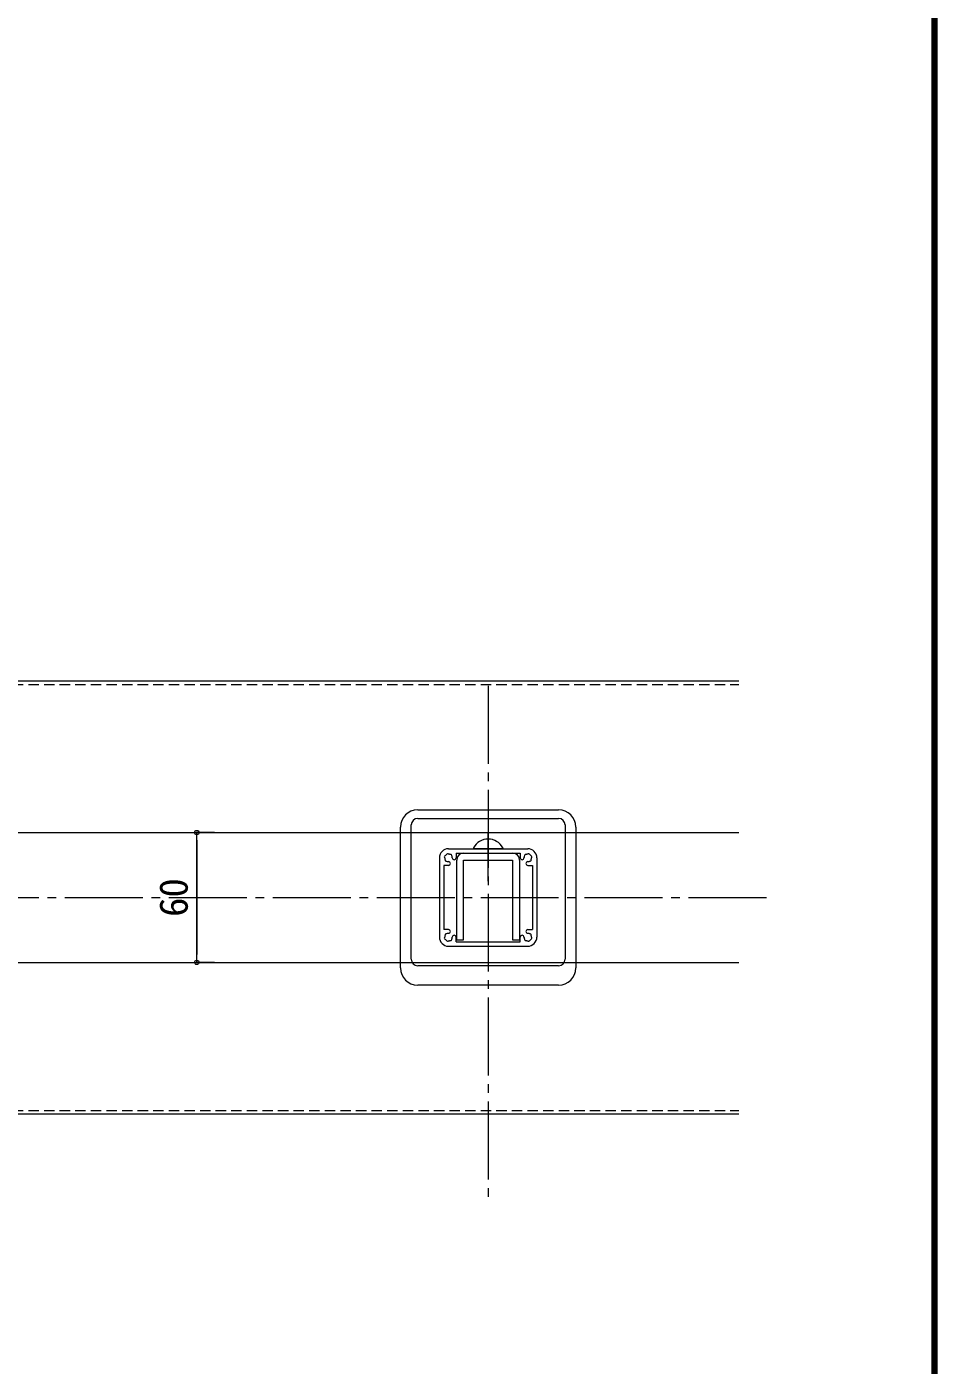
# Model space of a CAD drawing. Units: millimetres at full size; details may follow other scales. Extents: x -3425 to 3421, y -1129 to 1133.
# Drawn here: x -643 to -222, y -103 to 515 of the extents above; entities that cross this region are included whole.
import ezdxf
from ezdxf.enums import TextEntityAlignment as Align

# ---------------------------------------------------------------- set-up
doc = ezdxf.new("R2010")
doc.units = ezdxf.units.MM
doc.header["$LTSCALE"] = 4
doc.header["$PDMODE"] = 32
doc.header["$PDSIZE"] = 2
doc.linetypes.add('CHAIN2', pattern=[12, 9, -1, 1, -1])
doc.linetypes.add('DASHED1', pattern=[1.8, 1.2, -0.6])
for name, color, linetype, lineweight in [('0-0_0', 7, 'Continuous', 18), ('0-1_1手摺寸法', 3, 'Continuous', 9), ('0-3_2躯体線', 4, 'Continuous', 9), ('0-4_3中心線', 2, 'CHAIN2', 18), ('0-5_41ｱﾙﾐ', 6, 'Continuous', 18), ('0-6_42ｱﾙﾐ部品', 6, 'Continuous', 18), ('1-2_WAKU', 7, 'Continuous', 18), ('1-5_笠木', 3, 'Continuous', 18)]:
    doc.layers.add(name, color=color, linetype=linetype, lineweight=lineweight)
doc.styles.add('ＭＳ ゴシック', font='')
doc.styles.get('ＭＳ ゴシック').set_extended_font_data('MS Gothic')

msp = doc.modelspace()

# ---------------------------------------------------------------- linework, layer by layer
at = {"layer": '0-0_0', "linetype": 'DASHED1'}
for p, q in [((-699.503, 211.265), (-313.872, 211.265)), ((-699.503, 14.465), (-313.872, 14.465))]:
    msp.add_line(p, q, dxfattribs=at)
at = {"layer": '0-1_1手摺寸法', "lineweight": 18}
for p, q in [((-462.184, 153.365), (-397.184, 153.365)), ((-462.184, 149.365), (-397.184, 149.365)), ((-556.036, 142.865), (-564.174, 142.865)), ((-564.174, 82.865), (-564.174, 142.865)), ((-470.184, 80.365), (-470.184, 145.365)), ((-465.184, 84.365), (-465.184, 146.365)), ((-394.184, 146.365), (-394.184, 84.365)), ((-389.184, 145.365), (-389.184, 80.365)), ((-564.174, 139.265), (-564.174, 86.465)), ((-444.184, 93.365), (-444.184, 130.165)), ((-440.984, 133.365), (-418.384, 133.365)), ((-440.984, 93.365), (-440.984, 130.165)), ((-440.984, 130.165), (-418.384, 130.165)), ((-418.384, 130.165), (-418.384, 93.365)), ((-415.184, 130.165), (-415.184, 93.365)), ((-444.184, 93.365), (-440.984, 93.365)), ((-418.384, 93.365), (-415.184, 93.365)), ((-556.036, 82.865), (-564.174, 82.865)), ((-397.184, 81.365), (-462.184, 81.365)), ((-397.184, 72.365), (-462.184, 72.365))]:
    msp.add_line(p, q, dxfattribs=at)
for centre, radius, start, end in [((-462.184, 145.365), 8, 90, 180), ((-462.184, 146.365), 3, 90, 180), ((-397.184, 145.365), 8, 0, 90), ((-397.184, 146.365), 3, 0, 90), ((-440.984, 130.165), 3.2, 90, 180), ((-418.384, 130.165), 3.2, 0, 90), ((-462.184, 80.365), 8, 180, 270), ((-462.184, 84.365), 3, 180, 270), ((-397.184, 84.365), 3, 270, 360), ((-397.184, 80.365), 8, 270, 360)]:
    msp.add_arc(centre, radius, start, end, dxfattribs=at)
at = {"layer": '0-1_1手摺寸法'}
for p in [(-564.174, 142.865), (-564.174, 82.865)]:
    msp.add_point(p, dxfattribs=at)
at = {"layer": '0-3_2躯体線'}
for p, q in [((-429.684, 120.424), (-429.684, 142.681)), ((-436.434, 135.865), (-436.434, 135.365)), ((-422.934, 135.365), (-436.434, 135.365)), ((-422.934, 135.865), (-422.934, 135.365))]:
    msp.add_line(p, q, dxfattribs=at)
msp.add_arc((-429.684, 132.17), 7.695, 28.699, 151.301, dxfattribs=at)
at = {"layer": '0-4_3中心線'}
for p, q in [((-429.684, 210.623), (-429.684, -26.611)), ((-1105.133, 112.865), (-300.95, 112.865))]:
    msp.add_line(p, q, dxfattribs=at)
at = {"layer": '0-5_41ｱﾙﾐ'}
for p, q in [((-811.706, 142.865), (-313.872, 142.865)), ((-811.706, 82.865), (-313.872, 82.865))]:
    msp.add_line(p, q, dxfattribs=at)
at = {"layer": '0-6_42ｱﾙﾐ部品'}
for p, q in [((-452.184, 131.165), (-452.184, 94.565)), ((-447.984, 135.365), (-411.384, 135.365)), ((-444.484, 133.365), (-414.884, 133.365)), ((-444.484, 133.365), (-444.484, 131.165)), ((-414.884, 133.365), (-414.884, 131.165)), ((-407.184, 131.165), (-407.184, 94.565)), ((-447.984, 127.665), (-450.184, 127.665)), ((-450.184, 127.665), (-450.184, 98.065)), ((-411.384, 127.665), (-409.184, 127.665)), ((-409.184, 127.665), (-409.184, 98.065)), ((-447.984, 98.065), (-450.184, 98.065)), ((-444.484, 92.365), (-444.484, 94.565)), ((-411.384, 98.065), (-409.184, 98.065)), ((-447.984, 90.365), (-411.384, 90.365))]:
    msp.add_line(p, q, dxfattribs=at)
msp.add_lwpolyline([(-444.484, 92.365), (-414.884, 92.365), (-414.884, 94.565)], dxfattribs=at)
for centre, radius, start, end in [((-447.984, 131.165), 4.2, 90, 180), ((-449.433, 131.553), 0.5, 165, 232.976), ((-449.433, 131.553), 0.5, 97.024, 165), ((-447.984, 131.165), 1.75, 180.359, 195), ((-447.984, 131.165), 1.75, 195, 209.641), ((-449.045, 130.104), 0.5, 157.024, 225), ((-447.984, 131.165), 1.75, 135, 149.641), ((-447.984, 131.165), 1.75, 120.359, 135), ((-448.372, 132.614), 0.5, 105, 172.976), ((-448.372, 132.614), 0.5, 37.024, 105), ((-447.984, 131.165), 1.75, 75, 89.641), ((-447.984, 131.165), 1.75, 60.359, 75), ((-446.924, 132.226), 0.5, 45, 112.976), ((-446.924, 132.226), 0.5, 337.024, 45), ((-447.984, 131.165), 1.75, 15, 29.641), ((-447.984, 131.165), 1.75, 0.359, 15), ((-445.359, 131.165), 0.875, 180, 0), ((-414.009, 131.165), 0.875, 180, 0), ((-411.384, 131.165), 1.75, 165, 179.641), ((-411.384, 131.165), 1.75, 150.359, 165), ((-412.445, 132.226), 0.5, 135, 202.976), ((-412.445, 132.226), 0.5, 67.024, 135), ((-411.384, 131.165), 1.75, 105, 119.641), ((-411.384, 131.165), 1.75, 90.359, 105), ((-410.996, 132.614), 0.5, 75, 142.976), ((-411.384, 131.165), 4.2, 0, 90), ((-410.996, 132.614), 0.5, 7.024, 75), ((-411.384, 131.165), 1.75, 45, 59.641), ((-411.384, 131.165), 1.75, 30.359, 45), ((-410.324, 130.104), 0.5, 315, 22.976), ((-409.935, 131.553), 0.5, 15, 82.976), ((-411.384, 131.165), 1.75, 330.359, 345), ((-411.384, 131.165), 1.75, 345, 359.641), ((-409.935, 131.553), 0.5, 307.024, 15), ((-449.045, 130.104), 0.5, 225, 292.976), ((-447.984, 131.165), 1.75, 240.359, 255), ((-447.984, 131.165), 1.75, 255, 270), ((-447.984, 128.54), 0.875, 270, 90), ((-411.384, 128.54), 0.875, 90, 270), ((-411.384, 131.165), 1.75, 270, 285), ((-411.384, 131.165), 1.75, 285, 299.641), ((-410.324, 130.104), 0.5, 247.024, 315), ((-447.984, 94.565), 4.2, 180, 270), ((-449.433, 94.177), 0.5, 127.024, 195), ((-449.433, 94.177), 0.5, 195, 262.976), ((-447.984, 94.565), 1.75, 165, 179.641), ((-447.984, 94.565), 1.75, 150.359, 165), ((-449.045, 95.626), 0.5, 135, 202.976), ((-447.984, 94.565), 1.75, 210.359, 225), ((-449.045, 95.626), 0.5, 67.024, 135), ((-447.984, 94.565), 1.75, 225, 239.641), ((-448.372, 93.116), 0.5, 187.024, 255), ((-447.984, 94.565), 1.75, 105, 119.641), ((-448.372, 93.116), 0.5, 255, 322.976), ((-447.984, 94.565), 1.75, 90, 105), ((-447.984, 97.19), 0.875, 270, 90), ((-447.984, 94.565), 1.75, 270.359, 285), ((-447.984, 94.565), 1.75, 285, 299.641), ((-446.924, 93.504), 0.5, 247.024, 315), ((-446.924, 93.504), 0.5, 315, 22.976), ((-447.984, 94.565), 1.75, 330.359, 345), ((-447.984, 94.565), 1.75, 345, 359.641), ((-445.359, 94.565), 0.875, 0, 180), ((-414.009, 94.565), 0.875, 0, 180), ((-411.384, 94.565), 1.75, 180.359, 195), ((-411.384, 94.565), 1.75, 195, 209.641), ((-412.445, 93.504), 0.5, 157.024, 225), ((-412.445, 93.504), 0.5, 225, 292.976), ((-411.384, 97.19), 0.875, 90, 270), ((-411.384, 94.565), 1.75, 240.359, 255), ((-411.384, 94.565), 1.75, 255, 269.641), ((-410.996, 93.116), 0.5, 217.024, 285), ((-411.384, 94.565), 1.75, 75, 90), ((-411.384, 94.565), 4.2, 270, 0), ((-411.384, 94.565), 1.75, 60.359, 75), ((-410.996, 93.116), 0.5, 285, 352.976), ((-410.324, 95.626), 0.5, 45, 112.976), ((-411.384, 94.565), 1.75, 300.359, 315), ((-411.384, 94.565), 1.75, 315, 329.641), ((-410.324, 95.626), 0.5, 337.024, 45), ((-409.935, 94.177), 0.5, 277.024, 345), ((-411.384, 94.565), 1.75, 15, 29.641), ((-411.384, 94.565), 1.75, 0.359, 15), ((-409.935, 94.177), 0.5, 345, 52.976)]:
    msp.add_arc(centre, radius, start, end, dxfattribs=at)
at = {"layer": '1-2_WAKU'}
for p, q in [((-224.16, -1127.4), (-224.16, 1131.4)), ((-223.56, -1128), (-223.56, 1132)), ((-222.96, -1128.6), (-222.96, 1132.6)), ((-222.36, -1129.2), (-222.36, 1133.2)), ((-224.76, -1126.8), (-224.76, 1130.8))]:
    msp.add_line(p, q, dxfattribs=at)
at = {"layer": '1-5_笠木'}
for p, q in [((-699.503, 212.865), (-313.872, 212.865)), ((-699.503, 12.865), (-313.872, 12.865))]:
    msp.add_line(p, q, dxfattribs=at)

# ---------------------------------------------------------------- texts
at = {"layer": '0-1_1手摺寸法', "style": 'ＭＳ ゴシック'}
msp.add_text('60', height=13.14, rotation=90, dxfattribs=at).set_placement((-564.423, 103.905), align=Align.BOTTOM_LEFT)

doc.saveas('drawing.dxf')
